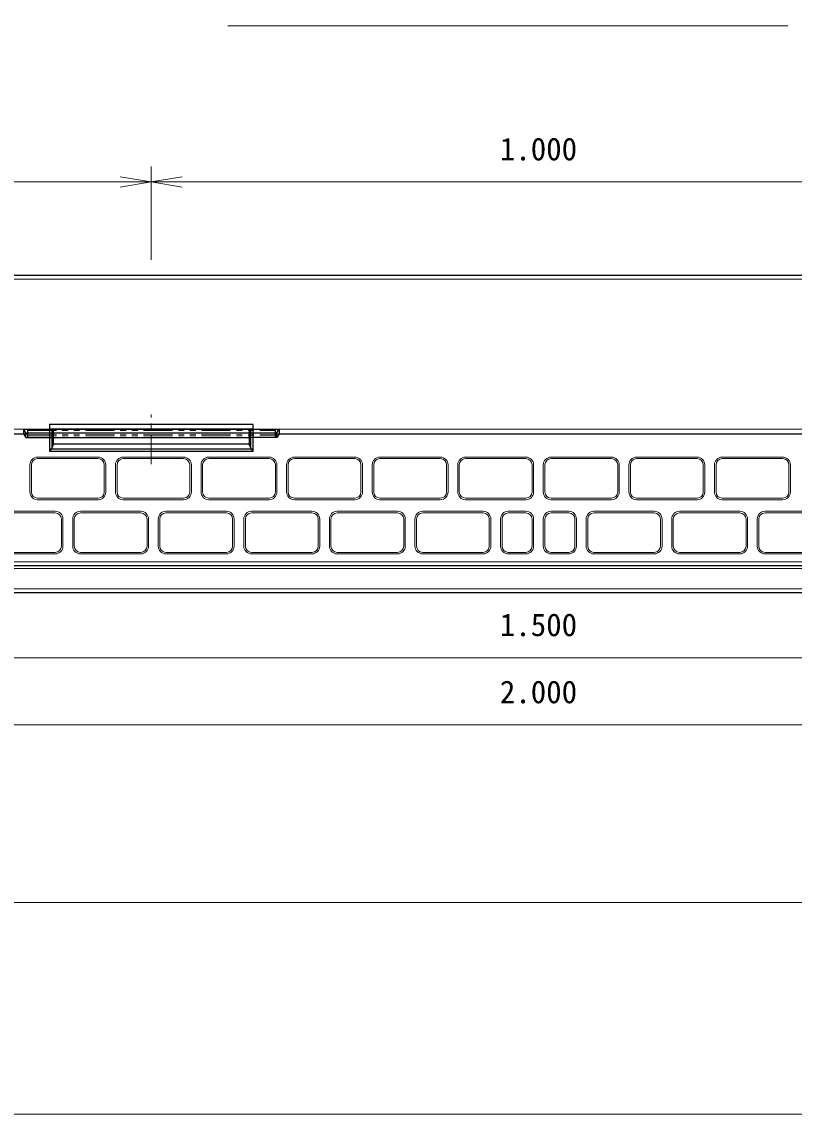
# Model space of a CAD drawing. Units: millimetres at full size, sheet at 1:20. Extents: x 0 to 8400, y 0 to 5940.
# Drawn here: x 2068 to 3065, y 0 to 1411 of the extents above; entities that cross this region are included whole.
import ezdxf
from ezdxf.enums import TextEntityAlignment as Align

# ---------------------------------------------------------------- set-up
doc = ezdxf.new("R2010")
doc.units = ezdxf.units.MM
doc.header["$LTSCALE"] = 20
for name, pattern in [('USER3', [3, 1.875, -0.375, 0.375, -0.375]), ('USER6', [0.39, 0.015, -0.375]), ('USER7', [3.75, 1.875, -0.375, 0.375, -0.375, 0.375, -0.375])]:
    doc.linetypes.add(name, pattern=pattern)
for name, color, linetype, lineweight in [('0_2', 7, 'Continuous', 25), ('1', 7, 'Continuous', 9), ('CEN(細線）', 5, 'USER3', 13), ('CON2(細線）', 6, 'Continuous', 13), ('CON（太線）', 1, 'Continuous', 25), ('WORKLAYER', 2, 'Continuous', 25), ('構造物-寸法', 7, 'Continuous', 9)]:
    doc.layers.add(name, color=color, linetype=linetype, lineweight=lineweight)
doc.styles.add('ＭＳ ゴシック', font='')
doc.styles.get('ＭＳ ゴシック').set_extended_font_data('MS Gothic')

# ---------------------------------------------------------------- blocks, each defined once
blk = doc.blocks.new('open_arrow')
at = {"color": 0, "linetype": 'Continuous', "lineweight": -2}
blk.add_lwpolyline([(7.5, 1.25), (0, 0), (7.5, -1.25)], dxfattribs=at)

msp = doc.modelspace()

# ---------------------------------------------------------------- linework, layer by layer
at = {"layer": '0_2', "color": 3}
for p, q in [((2070.26, 884.65), (2070.26, 878.65)), ((2070.26, 884.65), (2400.26, 884.65)), ((2073.26, 880.13), (2070.26, 884.65)), ((2070.26, 878.65), (2073.26, 874.12)), ((2073.26, 874.12), (2073.26, 880.13)), ((2073.26, 880.13), (2397.26, 880.13)), ((2397.26, 880.13), (2400.26, 884.65)), ((2397.26, 874.12), (2397.26, 880.13)), ((2400.26, 878.65), (2397.26, 874.12)), ((2400.26, 884.65), (2400.26, 878.65)), ((2073.26, 874.12), (2363.76, 874.12)), ((2397.26, 874.12), (2363.76, 874.13))]:
    msp.add_line(p, q, dxfattribs=at)
at = {"layer": '0_2', "color": 1, "linetype": 'USER7'}
for p, q in [((2075.26, 883.31), (2395.26, 883.31)), ((2075.26, 883.31), (2075.26, 874.45)), ((2075.26, 877.63), (2395.26, 877.63)), ((2395.26, 883.31), (2395.26, 874.39)), ((2075.26, 874.45), (2395.26, 874.45))]:
    msp.add_line(p, q, dxfattribs=at)
at = {"layer": '1'}
for p, q in [((2334.03, 1405.8), (3057.3, 1405.8)), ((2235.26, 1103.65), (2235.26, 1224.09)), ((2235.26, 1103.65), (2235.26, 1224.09)), ((1735.26, 1204.09), (2235.26, 1204.09)), ((2235.26, 1204.09), (3235.26, 1204.09)), ((1985.24, 589.53), (3485.24, 589.53))]:
    msp.add_line(p, q, dxfattribs=at)
at = {"layer": 'CEN(細線）'}
msp.add_line((2235.26, 839.66), (2235.26, 903.72), dxfattribs=at)
at = {"layer": 'CON2(細線）'}
for p, q in [((1735.26, 1078.65), (3735.26, 1078.65)), ((1740.2, 713.42), (3730.31, 713.42)), ((1735.26, 678.65), (3735.26, 678.65))]:
    msp.add_line(p, q, dxfattribs=at)
at = {"layer": 'CON2(細線）', "color": 2}
for p, q in [((1735.26, 884.65), (2110.91, 884.65)), ((3110.91, 884.65), (2359.6, 884.65))]:
    msp.add_line(p, q, dxfattribs=at)
at = {"layer": 'CON（太線）'}
for p, q in [((1735.26, 1083.65), (3735.26, 1083.65)), ((1735.26, 878.65), (2075.26, 878.65)), ((2395.26, 878.65), (3075.26, 878.65)), ((1735.26, 708.65), (3735.26, 708.65)), ((1735.26, 673.65), (3735.26, 673.65))]:
    msp.add_line(p, q, dxfattribs=at)
at = {"layer": 'WORKLAYER'}
for p, q in [((2103.76, 890.86), (2103.76, 859.37)), ((2366.76, 890.86), (2103.76, 890.86)), ((2366.76, 859.37), (2366.76, 890.86)), ((2366.76, 884.65), (2103.76, 884.65)), ((2103.76, 883.65), (2103.76, 856.17)), ((2106.76, 884.65), (2106.76, 859.37)), ((2108.91, 865.58), (2108.91, 884.65)), ((2361.6, 884.65), (2361.6, 865.58)), ((2363.76, 859.37), (2363.76, 884.65)), ((2366.76, 856.17), (2366.76, 883.65)), ((2106.76, 859.37), (2108.91, 865.58)), ((2361.6, 865.58), (2108.91, 865.58)), ((2361.6, 865.58), (2363.76, 859.37)), ((2103.76, 859.37), (2366.76, 859.37)), ((2103.76, 856.17), (2106.76, 859.37)), ((2103.76, 856.17), (2366.76, 856.17)), ((2106.76, 859.37), (2363.76, 859.37)), ((2363.76, 859.37), (2366.76, 856.17))]:
    msp.add_line(p, q, dxfattribs=at)
at = {"layer": 'WORKLAYER', "linetype": 'USER6'}
for p, q in [((2108.91, 884.65), (2103.76, 890.86)), ((2361.6, 884.65), (2366.76, 890.86)), ((2108.91, 865.58), (2103.76, 859.37)), ((2361.6, 865.58), (2366.76, 859.37))]:
    msp.add_line(p, q, dxfattribs=at)
at = {"layer": '構造物-寸法'}
for p, q in [((2166.51, 848.65), (2088.51, 848.65)), ((2166.51, 846.65), (2088.51, 846.65)), ((2277.01, 848.65), (2199.01, 848.65)), ((2277.01, 846.65), (2199.01, 846.65)), ((2387.51, 848.65), (2309.51, 848.65)), ((2387.51, 846.65), (2309.51, 846.65)), ((2498.01, 848.65), (2420.01, 848.65)), ((2498.01, 846.65), (2420.01, 846.65)), ((2608.51, 848.65), (2530.51, 848.65)), ((2608.51, 846.65), (2530.51, 846.65)), ((2719.01, 848.65), (2641.01, 848.65)), ((2719.01, 846.65), (2641.01, 846.65)), ((2751.51, 848.65), (2829.51, 848.65)), ((2751.51, 846.65), (2829.51, 846.65)), ((2862.01, 848.65), (2940.01, 848.65)), ((2862.01, 846.65), (2940.01, 846.65)), ((2972.51, 848.65), (3050.51, 848.65)), ((2972.51, 846.65), (3050.51, 846.65)), ((2078.51, 838.65), (2078.51, 803.65)), ((2080.51, 838.65), (2080.51, 803.65)), ((2174.51, 803.65), (2174.51, 838.65)), ((2176.51, 803.65), (2176.51, 838.65)), ((2189.01, 838.65), (2189.01, 803.65)), ((2191.01, 838.65), (2191.01, 803.65)), ((2285.01, 803.65), (2285.01, 838.65)), ((2287.01, 803.65), (2287.01, 838.65)), ((2299.51, 838.65), (2299.51, 803.65)), ((2301.51, 838.65), (2301.51, 803.65)), ((2395.51, 803.65), (2395.51, 838.65)), ((2397.51, 803.65), (2397.51, 838.65)), ((2410.01, 838.65), (2410.01, 803.65)), ((2412.01, 838.65), (2412.01, 803.65)), ((2506.01, 803.65), (2506.01, 838.65)), ((2508.01, 803.65), (2508.01, 838.65)), ((2520.51, 838.65), (2520.51, 803.65)), ((2522.51, 838.65), (2522.51, 803.65)), ((2616.51, 803.65), (2616.51, 838.65)), ((2618.51, 803.65), (2618.51, 838.65)), ((2631.01, 838.65), (2631.01, 803.65)), ((2633.01, 838.65), (2633.01, 803.65)), ((2727.01, 803.65), (2727.01, 838.65)), ((2729.01, 803.65), (2729.01, 838.65)), ((2741.51, 803.65), (2741.51, 838.65)), ((2743.51, 803.65), (2743.51, 838.65)), ((2837.51, 838.65), (2837.51, 803.65)), ((2839.51, 838.65), (2839.51, 803.65)), ((2852.01, 803.65), (2852.01, 838.65)), ((2854.01, 803.65), (2854.01, 838.65)), ((2948.01, 838.65), (2948.01, 803.65)), ((2950.01, 838.65), (2950.01, 803.65)), ((2962.51, 803.65), (2962.51, 838.65)), ((2964.51, 803.65), (2964.51, 838.65)), ((3058.51, 838.65), (3058.51, 803.65)), ((3060.51, 838.65), (3060.51, 803.65)), ((2088.51, 795.65), (2166.51, 795.65)), ((2088.51, 793.65), (2166.51, 793.65)), ((2199.01, 795.65), (2277.01, 795.65)), ((2199.01, 793.65), (2277.01, 793.65)), ((2309.51, 795.65), (2387.51, 795.65)), ((2309.51, 793.65), (2387.51, 793.65)), ((2420.01, 795.65), (2498.01, 795.65)), ((2420.01, 793.65), (2498.01, 793.65)), ((2530.51, 795.65), (2608.51, 795.65)), ((2530.51, 793.65), (2608.51, 793.65)), ((2641.01, 795.65), (2719.01, 795.65)), ((2641.01, 793.65), (2719.01, 793.65)), ((2829.51, 795.65), (2751.51, 795.65)), ((2829.51, 793.65), (2751.51, 793.65)), ((2940.01, 795.65), (2862.01, 795.65)), ((2940.01, 793.65), (2862.01, 793.65)), ((3050.51, 795.65), (2972.51, 795.65)), ((3050.51, 793.65), (2972.51, 793.65)), ((2111.26, 778.65), (2033.26, 778.65)), ((2111.26, 776.65), (2033.26, 776.65)), ((2221.76, 778.65), (2143.76, 778.65)), ((2221.76, 776.65), (2143.76, 776.65)), ((2332.26, 778.65), (2254.26, 778.65)), ((2332.26, 776.65), (2254.26, 776.65)), ((2442.76, 778.65), (2364.76, 778.65)), ((2442.76, 776.65), (2364.76, 776.65)), ((2553.26, 778.65), (2475.26, 778.65)), ((2553.26, 776.65), (2475.26, 776.65)), ((2585.76, 778.65), (2663.76, 778.65)), ((2585.76, 776.65), (2663.76, 776.65)), ((2719.01, 778.65), (2696.26, 778.65)), ((2719.01, 776.65), (2696.26, 776.65)), ((2774.26, 778.65), (2751.51, 778.65)), ((2774.26, 776.65), (2751.51, 776.65)), ((2806.76, 778.65), (2884.76, 778.65)), ((2806.76, 776.65), (2884.76, 776.65)), ((2917.26, 778.65), (2995.26, 778.65)), ((2917.26, 776.65), (2995.26, 776.65)), ((3027.76, 778.65), (3105.76, 778.65)), ((3027.76, 776.65), (3105.76, 776.65)), ((2119.26, 733.65), (2119.26, 768.65)), ((2121.26, 733.65), (2121.26, 768.65)), ((2133.76, 768.65), (2133.76, 733.65)), ((2135.76, 768.65), (2135.76, 733.65)), ((2229.76, 733.65), (2229.76, 768.65)), ((2231.76, 733.65), (2231.76, 768.65)), ((2244.26, 768.65), (2244.26, 733.65)), ((2246.26, 768.65), (2246.26, 733.65)), ((2340.26, 733.65), (2340.26, 768.65)), ((2342.26, 733.65), (2342.26, 768.65)), ((2354.76, 768.65), (2354.76, 733.65)), ((2356.76, 768.65), (2356.76, 733.65)), ((2450.76, 733.65), (2450.76, 768.65)), ((2452.76, 733.65), (2452.76, 768.65)), ((2465.26, 768.65), (2465.26, 733.65)), ((2467.26, 768.65), (2467.26, 733.65)), ((2561.26, 733.65), (2561.26, 768.65)), ((2563.26, 733.65), (2563.26, 768.65)), ((2575.76, 733.65), (2575.76, 768.65)), ((2577.76, 733.65), (2577.76, 768.65)), ((2671.76, 768.65), (2671.76, 733.65)), ((2673.76, 768.65), (2673.76, 733.65)), ((2686.26, 768.65), (2686.26, 733.65)), ((2688.26, 768.65), (2688.26, 733.65)), ((2727.01, 733.65), (2727.01, 768.65)), ((2729.01, 733.65), (2729.01, 768.65)), ((2741.51, 768.65), (2741.51, 733.65)), ((2743.51, 768.65), (2743.51, 733.65)), ((2782.26, 733.65), (2782.26, 768.65)), ((2784.26, 733.65), (2784.26, 768.65)), ((2796.76, 733.65), (2796.76, 768.65)), ((2798.76, 733.65), (2798.76, 768.65)), ((2892.76, 768.65), (2892.76, 733.65)), ((2894.76, 768.65), (2894.76, 733.65)), ((2907.26, 733.65), (2907.26, 768.65)), ((2909.26, 733.65), (2909.26, 768.65)), ((3003.26, 768.65), (3003.26, 733.65)), ((3005.26, 768.65), (3005.26, 733.65)), ((3017.76, 733.65), (3017.76, 768.65)), ((3019.76, 733.65), (3019.76, 768.65)), ((2033.26, 725.65), (2111.26, 725.65)), ((2033.26, 723.65), (2111.26, 723.65)), ((2143.76, 725.65), (2221.76, 725.65)), ((2143.76, 723.65), (2221.76, 723.65)), ((2254.26, 725.65), (2332.26, 725.65)), ((2254.26, 723.65), (2332.26, 723.65)), ((2364.76, 725.65), (2442.76, 725.65)), ((2364.76, 723.65), (2442.76, 723.65)), ((2475.26, 725.65), (2553.26, 725.65)), ((2475.26, 723.65), (2553.26, 723.65)), ((2663.76, 725.65), (2585.76, 725.65)), ((2663.76, 723.65), (2585.76, 723.65)), ((2696.26, 725.65), (2719.01, 725.65)), ((2696.26, 723.65), (2719.01, 723.65)), ((2751.51, 725.65), (2774.26, 725.65)), ((2751.51, 723.65), (2774.26, 723.65)), ((2884.76, 725.65), (2806.76, 725.65)), ((2884.76, 723.65), (2806.76, 723.65)), ((2995.26, 725.65), (2917.26, 725.65)), ((2995.26, 723.65), (2917.26, 723.65)), ((3105.76, 725.65), (3027.76, 725.65)), ((3105.76, 723.65), (3027.76, 723.65)), ((1735.26, 704.76), (3735.26, 704.76)), ((1735.26, 502.87), (3735.26, 502.87))]:
    msp.add_line(p, q, dxfattribs=at)
at = {"layer": '構造物-寸法', "color": 2}
msp.add_lwpolyline([(0, 5940), (0, 0), (8400, 0), (8400, 5940)], close=True, dxfattribs=at)
at = {"layer": '構造物-寸法'}
msp.add_lwpolyline([(200, 5813.45), (200, 273.45), (8200, 273.45), (8200, 5813.45)], close=True, dxfattribs=at)
for centre, radius, start, end in [((2088.51, 838.65), 10, 90, 180), ((2088.51, 838.65), 8, 90, 180), ((2166.51, 838.65), 10, 0, 90), ((2166.51, 838.65), 8, 0, 90), ((2199.01, 838.65), 10, 90, 180), ((2199.01, 838.65), 8, 90, 180), ((2277.01, 838.65), 10, 0, 90), ((2277.01, 838.65), 8, 0, 90), ((2309.51, 838.65), 10, 90, 180), ((2309.51, 838.65), 8, 90, 180), ((2387.51, 838.65), 10, 0, 90), ((2387.51, 838.65), 8, 0, 90), ((2420.01, 838.65), 10, 90, 180), ((2420.01, 838.65), 8, 90, 180), ((2498.01, 838.65), 10, 0, 90), ((2498.01, 838.65), 8, 0, 90), ((2530.51, 838.65), 10, 90, 180), ((2530.51, 838.65), 8, 90, 180), ((2608.51, 838.65), 10, 0, 90), ((2608.51, 838.65), 8, 0, 90), ((2641.01, 838.65), 10, 90, 180), ((2641.01, 838.65), 8, 90, 180), ((2719.01, 838.65), 10, 0, 90), ((2719.01, 838.65), 8, 0, 90), ((2751.51, 838.65), 10, 90, 180), ((2751.51, 838.65), 8, 90, 180), ((2829.51, 838.65), 10, 0, 90), ((2829.51, 838.65), 8, 0, 90), ((2862.01, 838.65), 10, 90, 180), ((2862.01, 838.65), 8, 90, 180), ((2940.01, 838.65), 10, 0, 90), ((2940.01, 838.65), 8, 0, 90), ((2972.51, 838.65), 10, 90, 180), ((2972.51, 838.65), 8, 90, 180), ((3050.51, 838.65), 10, 0, 90), ((3050.51, 838.65), 8, 0, 90), ((2088.51, 803.65), 10, 180, 270), ((2088.51, 803.65), 8, 180, 270), ((2166.51, 803.65), 10, 270, 0), ((2166.51, 803.65), 8, 270, 0), ((2199.01, 803.65), 10, 180, 270), ((2199.01, 803.65), 8, 180, 270), ((2277.01, 803.65), 10, 270, 0), ((2277.01, 803.65), 8, 270, 0), ((2309.51, 803.65), 10, 180, 270), ((2309.51, 803.65), 8, 180, 270), ((2387.51, 803.65), 10, 270, 0), ((2387.51, 803.65), 8, 270, 0), ((2420.01, 803.65), 10, 180, 270), ((2420.01, 803.65), 8, 180, 270), ((2498.01, 803.65), 10, 270, 0), ((2498.01, 803.65), 8, 270, 0), ((2530.51, 803.65), 10, 180, 270), ((2530.51, 803.65), 8, 180, 270), ((2608.51, 803.65), 10, 270, 0), ((2608.51, 803.65), 8, 270, 0), ((2641.01, 803.65), 10, 180, 270), ((2641.01, 803.65), 8, 180, 270), ((2719.01, 803.65), 10, 270, 0), ((2719.01, 803.65), 8, 270, 0), ((2751.51, 803.65), 10, 180, 270), ((2751.51, 803.65), 8, 180, 270), ((2829.51, 803.65), 10, 270, 0), ((2829.51, 803.65), 8, 270, 0), ((2862.01, 803.65), 10, 180, 270), ((2862.01, 803.65), 8, 180, 270), ((2940.01, 803.65), 10, 270, 0), ((2940.01, 803.65), 8, 270, 0), ((2972.51, 803.65), 10, 180, 270), ((2972.51, 803.65), 8, 180, 270), ((3050.51, 803.65), 10, 270, 0), ((3050.51, 803.65), 8, 270, 0), ((2111.26, 768.65), 10, 0, 90), ((2111.26, 768.65), 8, 0, 90), ((2143.76, 768.65), 10, 90, 180), ((2143.76, 768.65), 8, 90, 180), ((2221.76, 768.65), 10, 0, 90), ((2221.76, 768.65), 8, 0, 90), ((2254.26, 768.65), 10, 90, 180), ((2254.26, 768.65), 8, 90, 180), ((2332.26, 768.65), 10, 0, 90), ((2332.26, 768.65), 8, 0, 90), ((2364.76, 768.65), 10, 90, 180), ((2364.76, 768.65), 8, 90, 180), ((2442.76, 768.65), 10, 0, 90), ((2442.76, 768.65), 8, 0, 90), ((2475.26, 768.65), 10, 90, 180), ((2475.26, 768.65), 8, 90, 180), ((2553.26, 768.65), 10, 0, 90), ((2553.26, 768.65), 8, 0, 90), ((2585.76, 768.65), 10, 90, 180), ((2585.76, 768.65), 8, 90, 180), ((2663.76, 768.65), 10, 0, 90), ((2663.76, 768.65), 8, 0, 90), ((2696.26, 768.65), 10, 90, 180), ((2696.26, 768.65), 8, 90, 180), ((2719.01, 768.65), 10, 0, 90), ((2719.01, 768.65), 8, 0, 90), ((2751.51, 768.65), 10, 90, 180), ((2751.51, 768.65), 8, 90, 180), ((2774.26, 768.65), 10, 0, 90), ((2774.26, 768.65), 8, 0, 90), ((2806.76, 768.65), 10, 90, 180), ((2806.76, 768.65), 8, 90, 180), ((2884.76, 768.65), 10, 0, 90), ((2884.76, 768.65), 8, 0, 90), ((2917.26, 768.65), 10, 90, 180), ((2917.26, 768.65), 8, 90, 180), ((2995.26, 768.65), 10, 0, 90), ((2995.26, 768.65), 8, 0, 90), ((3027.76, 768.65), 10, 90, 180), ((3027.76, 768.65), 8, 90, 180), ((2111.26, 733.65), 10, 270, 0), ((2111.26, 733.65), 8, 270, 0), ((2143.76, 733.65), 10, 180, 270), ((2143.76, 733.65), 8, 180, 270), ((2221.76, 733.65), 10, 270, 0), ((2221.76, 733.65), 8, 270, 0), ((2254.26, 733.65), 10, 180, 270), ((2254.26, 733.65), 8, 180, 270), ((2332.26, 733.65), 10, 270, 0), ((2332.26, 733.65), 8, 270, 0), ((2364.76, 733.65), 10, 180, 270), ((2364.76, 733.65), 8, 180, 270), ((2442.76, 733.65), 10, 270, 0), ((2442.76, 733.65), 8, 270, 0), ((2475.26, 733.65), 10, 180, 270), ((2475.26, 733.65), 8, 180, 270), ((2553.26, 733.65), 10, 270, 0), ((2553.26, 733.65), 8, 270, 0), ((2585.76, 733.65), 10, 180, 270), ((2585.76, 733.65), 8, 180, 270), ((2663.76, 733.65), 10, 270, 0), ((2663.76, 733.65), 8, 270, 0), ((2696.26, 733.65), 10, 180, 270), ((2696.26, 733.65), 8, 180, 270), ((2719.01, 733.65), 10, 270, 0), ((2719.01, 733.65), 8, 270, 0), ((2751.51, 733.65), 10, 180, 270), ((2751.51, 733.65), 8, 180, 270), ((2774.26, 733.65), 10, 270, 0), ((2774.26, 733.65), 8, 270, 0), ((2806.76, 733.65), 10, 180, 270), ((2806.76, 733.65), 8, 180, 270), ((2884.76, 733.65), 10, 270, 0), ((2884.76, 733.65), 8, 270, 0), ((2917.26, 733.65), 10, 180, 270), ((2917.26, 733.65), 8, 180, 270), ((2995.26, 733.65), 10, 270, 0), ((2995.26, 733.65), 8, 270, 0), ((3027.76, 733.65), 10, 180, 270), ((3027.76, 733.65), 8, 180, 270)]:
    msp.add_arc(centre, radius, start, end, dxfattribs=at)

# ---------------------------------------------------------------- block references
at = {"layer": '1', "xscale": 5.33, "yscale": 5.33, "rotation": 180}
msp.add_blockref('open_arrow', (2235.26, 1204.09), dxfattribs=at)
at = {"layer": '1', "xscale": 5.33, "yscale": 5.33}
msp.add_blockref('open_arrow', (2235.26, 1204.09), dxfattribs=at)

# ---------------------------------------------------------------- texts
at = {"layer": '1', "style": 'ＭＳ ゴシック'}
for s, p in [('1.000', (2735.26, 1246.63)), ('1.500', (2735.24, 632.06))]:
    msp.add_text(s, height=29.33, dxfattribs=at).set_placement(p, align=Align.MIDDLE_CENTER)
at = {"layer": '構造物-寸法', "style": 'ＭＳ ゴシック'}
msp.add_text('2.000', height=29.33, dxfattribs=at).set_placement((2735.26, 545.41), align=Align.MIDDLE_CENTER)

doc.saveas('drawing.dxf')
